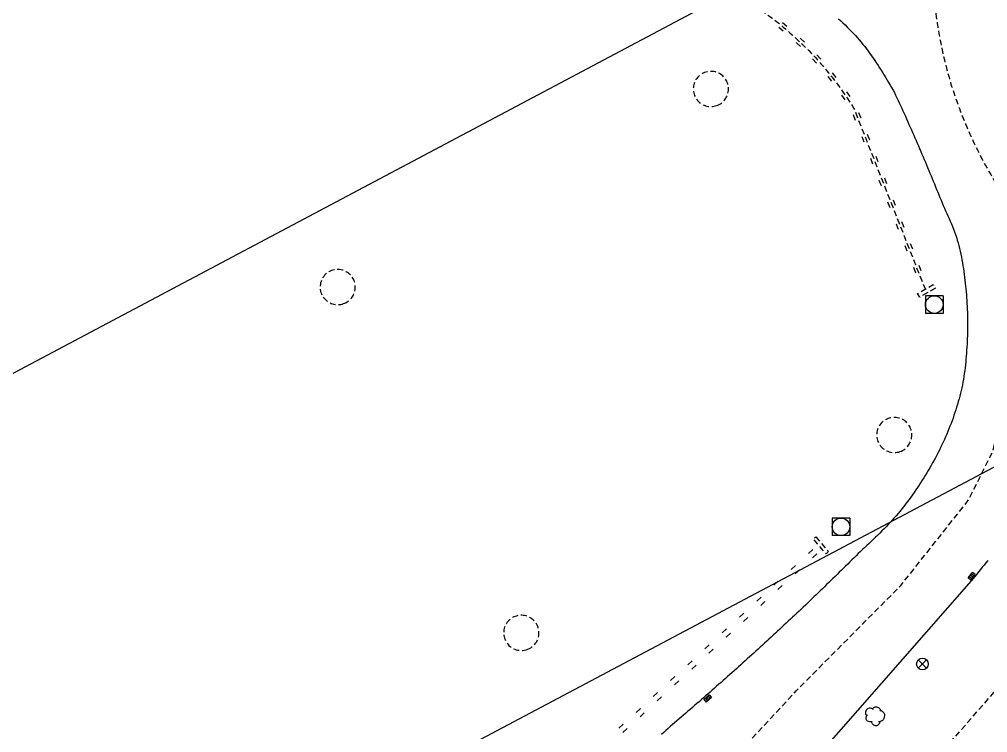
# Model space of a CAD drawing. Header units: millimetres. Extents: x 132999 to 134001, y 131000 to 132000.
# Drawn here: x 133472.7 to 133555.3, y 131360.5 to 131421.4 of the extents above; entities that cross this region are included whole.
import ezdxf

# ---------------------------------------------------------------- set-up
doc = ezdxf.new("R2010")
doc.units = ezdxf.units.MM
doc.linetypes.add('DASHED', pattern=[0.75, 0.5, -0.25])
doc.layers.get('0').update_dxf_attribs({"linetype": 'CONTINUOUS'})
for name, color, linetype in [('W0001', 6, 'DASHED'), ('W0008', 7, 'CONTINUOUS'), ('W0112', 1, 'DASHED'), ('W0120', 7, 'CONTINUOUS'), ('W0220', 5, 'DASHED'), ('W0300', 7, 'CONTINUOUS'), ('W0400', 7, 'CONTINUOUS'), ('W0420', 7, 'CONTINUOUS'), ('W0469', 7, 'CONTINUOUS')]:
    doc.layers.add(name, color=color, linetype=linetype)

# ---------------------------------------------------------------- blocks, each defined once
blk = doc.blocks.new('T420')
for p, q in [((0.75, 0.75), (-0.75, 0.75)), ((-0.75, 0.75), (-0.75, -0.75)), ((0.75, 0.75), (0.75, -0.75)), ((0.75, -0.75), (-0.75, -0.75))]:
    blk.add_line(p, q)
blk.add_ellipse((0, 0), major_axis=(-0.53, 0.53), ratio=1, start_param=3.926991, end_param=10.210176)
blk = doc.blocks.new('T400')
for p, q in [((-0.15, 0.3), (0.15, 0.3)), ((-0.15, -0.25), (-0.15, 0.3)), ((-0.15, 0.15), (0.15, 0.15)), ((-0.15, 0), (0.15, 0)), ((0.15, 0.3), (0.15, -0.25)), ((-0.15, -0.15), (0.15, -0.15)), ((-0.15, -0.25), (-0.15, -0.3)), ((-0.15, -0.3), (0.15, -0.3)), ((0.15, -0.3), (0.15, -0.25))]:
    blk.add_line(p, q)
blk = doc.blocks.new('T300')
for p, q in [((-0.8, 0.514), (-0.857, 0.343)), ((-0.857, 0.343), (-0.857, 0.171)), ((-0.857, 0.171), (-0.743, 0.057)), ((-0.686, 0.629), (-0.8, 0.514)), ((-0.8, -0.057), (-0.743, 0.057)), ((-0.743, 0.057), (-0.686, 0.114)), ((-0.571, 0.686), (-0.686, 0.629)), ((-0.457, 0.686), (-0.571, 0.686)), ((-0.286, 0.629), (-0.457, 0.686)), ((-0.286, 0.629), (-0.171, 0.743)), ((-0.229, 0.571), (-0.286, 0.629)), ((-0.171, 0.743), (-0.057, 0.8)), ((-0.057, 0.8), (0.057, 0.8)), ((0.057, 0.8), (0.229, 0.743)), ((0.229, 0.743), (0.343, 0.629)), ((0.343, 0.629), (0.4, 0.514)), ((0.457, 0.457), (0.343, 0.457)), ((0.4, 0.514), (0.4, 0.457)), ((0.571, 0.4), (0.457, 0.457)), ((0.571, 0.4), (0.686, 0.286)), ((0.686, 0.286), (0.743, 0.171)), ((0.743, 0.057), (0.686, -0.171)), ((0.743, 0.171), (0.743, 0.057)), ((-0.8, -0.171), (-0.8, -0.057)), ((-0.8, -0.229), (-0.8, -0.171)), ((-0.743, -0.343), (-0.8, -0.229)), ((-0.686, -0.4), (-0.743, -0.343)), ((-0.514, -0.457), (-0.686, -0.4)), ((-0.4, -0.457), (-0.514, -0.457)), ((-0.4, -0.457), (-0.343, -0.457)), ((-0.343, -0.457), (-0.343, -0.4)), ((-0.343, -0.514), (-0.343, -0.457)), ((-0.286, -0.629), (-0.343, -0.514)), ((-0.171, -0.743), (-0.286, -0.629)), ((-0.057, -0.8), (-0.171, -0.743)), ((0.057, -0.8), (-0.057, -0.8)), ((0.171, -0.743), (0.057, -0.8)), ((0.229, -0.686), (0.171, -0.743)), ((0.286, -0.457), (0.229, -0.457)), ((0.286, -0.629), (0.229, -0.686)), ((0.457, -0.4), (0.286, -0.457)), ((0.343, -0.514), (0.286, -0.629)), ((0.343, -0.514), (0.343, -0.457)), ((0.571, -0.343), (0.457, -0.4)), ((0.629, -0.286), (0.571, -0.343)), ((0.686, -0.171), (0.629, -0.286))]:
    blk.add_line(p, q)
blk = doc.blocks.new('t220o')
at = {"color": 0, "linetype": 'Continuous'}
for p, q in [((-0.25, 0.25), (0.25, 0.25)), ((-0.25, -0.25), (0.25, -0.25))]:
    blk.add_line(p, q, dxfattribs=at)
blk = doc.blocks.new('T469')
at = {"color": 0, "linetype": 'Continuous', "flags": 128}
for points in [[(-0.354, 0.354), (0.354, -0.354)], [(-0.354, -0.354), (0.354, 0.354)]]:
    blk.add_lwpolyline(points, dxfattribs=at)
at = {"color": 0, "linetype": 'Continuous'}
blk.add_circle((0, 0), 0.5, dxfattribs=at)

msp = doc.modelspace()

# ---------------------------------------------------------------- linework, layer by layer
at = {"layer": 'W0001', "flags": 128}
for points in [[(133551.076, 131433.12), (133551.07, 131433.079), (133551.024, 131432.79), (133550.981, 131432.501), (133550.939, 131432.213), (133550.9, 131431.924), (133550.863, 131431.635), (133550.827, 131431.346), (133550.794, 131431.058), (133550.762, 131430.769), (133550.733, 131430.481), (133550.706, 131430.193), (133550.68, 131429.904), (133550.657, 131429.616), (133550.636, 131429.328), (133550.617, 131429.04), (133550.6, 131428.752), (133550.585, 131428.464), (133550.572, 131428.176), (133550.561, 131427.889), (133550.553, 131427.601), (133550.546, 131427.314), (133550.542, 131427.027), (133550.539, 131426.739), (133550.539, 131426.452), (133550.541, 131426.165), (133550.545, 131425.879), (133550.552, 131425.592), (133550.56, 131425.306), (133550.571, 131425.019), (133550.584, 131424.733), (133550.599, 131424.447), (133550.616, 131424.162), (133550.635, 131423.876), (133550.657, 131423.591), (133550.681, 131423.306), (133550.707, 131423.021), (133550.735, 131422.736), (133550.766, 131422.451), (133550.799, 131422.167), (133550.834, 131421.883), (133550.871, 131421.599), (133550.91, 131421.316), (133550.952, 131421.032), (133550.996, 131420.749), (133551.042, 131420.466), (133551.091, 131420.184), (133551.142, 131419.902), (133551.195, 131419.62), (133551.25, 131419.338), (133551.308, 131419.057), (133551.368, 131418.776), (133551.43, 131418.495), (133551.495, 131418.215), (133551.561, 131417.935), (133551.631, 131417.655), (133551.702, 131417.376), (133551.776, 131417.097), (133551.852, 131416.819), (133551.93, 131416.541), (133552.011, 131416.263), (133552.094, 131415.985), (133552.179, 131415.708), (133552.267, 131415.432), (133552.357, 131415.156), (133552.449, 131414.88), (133552.544, 131414.605), (133552.641, 131414.33), (133552.74, 131414.056), (133552.842, 131413.782), (133552.946, 131413.508), (133553.052, 131413.235), (133553.16, 131412.963), (133553.271, 131412.691), (133553.384, 131412.419), (133553.5, 131412.148), (133553.618, 131411.877), (133553.738, 131411.607), (133553.861, 131411.338), (133553.985, 131411.069), (133554.113, 131410.8), (133554.242, 131410.532), (133554.374, 131410.265), (133554.508, 131409.998), (133554.645, 131409.732), (133554.783, 131409.466), (133554.924, 131409.2), (133555.068, 131408.936), (133555.214, 131408.671), (133555.362, 131408.408), (133555.512, 131408.145), (133555.665, 131407.882), (133555.82, 131407.62), (133555.977, 131407.359), (133556.136, 131407.098), (133556.298, 131406.838), (133556.462, 131406.579), (133556.629, 131406.32), (133556.798, 131406.061), (133556.969, 131405.803), (133557.142, 131405.546), (133557.317, 131405.291), (133557.49, 131405.041), (133557.664, 131404.794), (133557.838, 131404.548), (133558.014, 131404.303), (133558.191, 131404.06), (133558.369, 131403.818), (133558.548, 131403.577), (133558.728, 131403.337), (133558.91, 131403.099), (133559.092, 131402.862), (133559.276, 131402.626), (133559.462, 131402.392), (133559.648, 131402.159), (133559.836, 131401.928), (133560.025, 131401.698), (133560.215, 131401.469), (133560.407, 131401.242), (133560.6, 131401.016), (133560.795, 131400.792), (133560.99, 131400.57), (133561.187, 131400.348), (133561.386, 131400.129), (133561.586, 131399.911), (133561.787, 131399.694), (133561.99, 131399.479), (133562.194, 131399.266), (133562.4, 131399.055), (133562.607, 131398.845), (133562.816, 131398.637), (133563.026, 131398.43), (133563.238, 131398.225), (133563.451, 131398.022), (133563.666, 131397.821), (133563.882, 131397.622), (133564.1, 131397.424), (133564.319, 131397.228), (133564.54, 131397.035), (133564.763, 131396.843), (133564.987, 131396.653), (133565.213, 131396.465), (133565.441, 131396.279), (133565.67, 131396.095), (133565.901, 131395.913), (133566.134, 131395.733), (133566.368, 131395.555), (133566.604, 131395.379), (133566.841, 131395.205), (133567.081, 131395.034), (133567.322, 131394.865), (133567.564, 131394.698), (133567.809, 131394.533), (133568.055, 131394.37), (133568.303, 131394.21), (133568.552, 131394.052), (133568.804, 131393.897), (133569.057, 131393.744), (133569.311, 131393.593), (133569.568, 131393.445), (133569.826, 131393.299), (133570.086, 131393.156), (133570.348, 131393.016), (133570.612, 131392.877), (133570.877, 131392.742), (133571.144, 131392.609), (133571.412, 131392.479), (133571.683, 131392.351), (133571.955, 131392.227), (133572.229, 131392.105), (133572.428, 131392.019)], [(133554.737, 131382.635), (133555.685, 131384.515), (133560.073, 131401.641)], [(133497.974, 131129.089), (133491.478, 131182.528), (133489.726, 131195.648), (133488.639, 131206.556), (133487.951, 131216.775), (133487.955, 131227.616), (133488.542, 131237.857), (133490.027, 131250.4), (133492.716, 131262.572), (133495.932, 131273.862), (133499.237, 131283.461), (133504.146, 131295.374), (133508.447, 131303.818), (133514.815, 131314.541), (133522.147, 131324.94), (133528.043, 131332.279), (133537.865, 131343.527), (133556.137, 131364.368), (133563.812, 131373.119), (133569.686, 131379.87), (133580.83, 131389.868)], [(133486.573, 131126.341), (133480.848, 131171.25), (133477.778, 131195.714), (133476.429, 131207.212), (133475.845, 131216.947), (133475.866, 131228.084), (133476.516, 131238.729), (133478.279, 131252.851), (133480.301, 131263.119), (133482.852, 131272.87), (133485.385, 131280.996), (133487.956, 131293.411), (133494.852, 131307.302), (133500.59, 131317.556), (133506.968, 131327.724), (133513.962, 131336.994), (133522.166, 131346.591), (133531.398, 131356.019), (133538.925, 131364.108), (133547.841, 131373.092), (133553.563, 131380.308), (133554.737, 131382.635)]]:
    msp.add_lwpolyline(points, dxfattribs=at)
at = {"layer": 'W0008', "flags": 128}
for points in [[(133542.529, 131421.43), (133542.716, 131421.26), (133542.902, 131421.089), (133543.085, 131420.915), (133543.267, 131420.739), (133543.447, 131420.56), (133543.625, 131420.379), (133543.801, 131420.196), (133543.975, 131420.01), (133544.142, 131419.827), (133544.305, 131419.641), (133544.464, 131419.453), (133544.62, 131419.262), (133544.774, 131419.07), (133544.924, 131418.875), (133545.071, 131418.678), (133545.216, 131418.48), (133545.358, 131418.28), (133545.498, 131418.078), (133545.636, 131417.874), (133545.772, 131417.67), (133545.906, 131417.464), (133546.039, 131417.257), (133546.17, 131417.049), (133546.299, 131416.84), (133546.428, 131416.63), (133546.555, 131416.419), (133546.682, 131416.208), (133546.808, 131415.997), (133546.934, 131415.785), (133547.059, 131415.573), (133547.18, 131415.36), (133547.295, 131415.143), (133547.404, 131414.925), (133547.51, 131414.704), (133547.613, 131414.482), (133547.715, 131414.26), (133547.817, 131414.037), (133547.922, 131413.809), (133548.026, 131413.581), (133548.13, 131413.352), (133548.234, 131413.123), (133548.337, 131412.894), (133548.44, 131412.665), (133548.542, 131412.436), (133548.644, 131412.206), (133548.746, 131411.976), (133548.847, 131411.747), (133548.948, 131411.517), (133549.049, 131411.286), (133549.149, 131411.056), (133549.248, 131410.826), (133549.348, 131410.595), (133549.447, 131410.364), (133549.546, 131410.133), (133549.644, 131409.902), (133549.742, 131409.671), (133549.84, 131409.44), (133549.937, 131409.208), (133550.034, 131408.976), (133550.131, 131408.745), (133550.228, 131408.513), (133550.324, 131408.281), (133550.42, 131408.049), (133550.516, 131407.817), (133550.611, 131407.584), (133550.707, 131407.352), (133550.802, 131407.119), (133550.896, 131406.887), (133550.991, 131406.654), (133551.085, 131406.421), (133551.178, 131406.194), (133551.273, 131405.968), (133551.37, 131405.743), (133551.469, 131405.518), (133551.568, 131405.294), (133551.667, 131405.07), (133551.767, 131404.845), (133551.866, 131404.621), (133551.964, 131404.396), (133552.061, 131404.171), (133552.156, 131403.945), (133552.248, 131403.718), (133552.339, 131403.49), (133552.426, 131403.261), (133552.509, 131403.031), (133552.589, 131402.799), (133552.664, 131402.566), (133552.734, 131402.33), (133552.799, 131402.093), (133552.858, 131401.853), (133552.911, 131401.611), (133552.961, 131401.365), (133553.008, 131401.118), (133553.054, 131400.871), (133553.097, 131400.624), (133553.138, 131400.376), (133553.178, 131400.129), (133553.215, 131399.882), (133553.25, 131399.634), (133553.283, 131399.387), (133553.314, 131399.139), (133553.343, 131398.892), (133553.37, 131398.644), (133553.395, 131398.396), (133553.418, 131398.148), (133553.439, 131397.9), (133553.458, 131397.652), (133553.475, 131397.404), (133553.49, 131397.156), (133553.503, 131396.907), (133553.514, 131396.659), (133553.523, 131396.41), (133553.53, 131396.162), (133553.535, 131395.913), (133553.538, 131395.664), (133553.539, 131395.416), (133553.538, 131395.167), (133553.535, 131394.918), (133553.53, 131394.669), (133553.524, 131394.419), (133553.515, 131394.17), (133553.505, 131393.921), (133553.492, 131393.671), (133553.478, 131393.422), (133553.461, 131393.172), (133553.443, 131392.923), (133553.423, 131392.673), (133553.401, 131392.423), (133553.377, 131392.173), (133553.351, 131391.924), (133553.324, 131391.673), (133553.294, 131391.428), (133553.26, 131391.183), (133553.223, 131390.939), (133553.183, 131390.696), (133553.14, 131390.454), (133553.093, 131390.213), (133553.043, 131389.973), (133552.99, 131389.734), (133552.933, 131389.495), (133552.874, 131389.258), (133552.812, 131389.021), (133552.747, 131388.785), (133552.679, 131388.55), (133552.608, 131388.315), (133552.535, 131388.082), (133552.458, 131387.849), (133552.38, 131387.616), (133552.298, 131387.385), (133552.214, 131387.154), (133552.128, 131386.924), (133552.039, 131386.694), (133551.948, 131386.466), (133551.855, 131386.237), (133551.759, 131386.01), (133551.66, 131385.781), (133551.559, 131385.553), (133551.456, 131385.326), (133551.351, 131385.101), (133551.243, 131384.877), (133551.134, 131384.654), (133551.023, 131384.432), (133550.909, 131384.212), (133550.794, 131383.993), (133550.676, 131383.775), (133550.557, 131383.558), (133550.436, 131383.342), (133550.312, 131383.127), (133550.187, 131382.914), (133550.06, 131382.701), (133549.931, 131382.49), (133549.801, 131382.28), (133549.668, 131382.07), (133549.534, 131381.862), (133549.398, 131381.655), (133549.261, 131381.449), (133549.121, 131381.244), (133548.98, 131381.04), (133548.837, 131380.837), (133548.693, 131380.635), (133548.547, 131380.433), (133548.399, 131380.233), (133548.25, 131380.034), (133548.1, 131379.835), (133547.943, 131379.634), (133547.783, 131379.435), (133547.62, 131379.239), (133547.454, 131379.046), (133547.286, 131378.855), (133547.116, 131378.666), (133546.983, 131378.522)], [(133546.983, 131378.522), (133546.943, 131378.479), (133546.769, 131378.294), (133546.592, 131378.111), (133546.415, 131377.93), (133546.235, 131377.75), (133546.055, 131377.571), (133545.873, 131377.393), (133545.69, 131377.216), (133545.507, 131377.04), (133545.323, 131376.864), (133545.139, 131376.689), (133544.955, 131376.514), (133544.77, 131376.339), (133544.586, 131376.164), (133544.402, 131375.989), (133544.218, 131375.813), (133544.035, 131375.636), (133543.853, 131375.459), (133543.672, 131375.28), (133543.494, 131375.103), (133543.315, 131374.927), (133543.136, 131374.75), (133542.957, 131374.574), (133542.778, 131374.398), (133542.599, 131374.222), (133542.42, 131374.046), (133542.24, 131373.87), (133542.06, 131373.695), (133541.881, 131373.52), (133541.7, 131373.345), (133541.52, 131373.17), (133541.34, 131372.995), (133541.159, 131372.82), (133540.979, 131372.646), (133540.798, 131372.471), (133540.617, 131372.297), (133540.436, 131372.123), (133540.254, 131371.95), (133540.073, 131371.776), (133539.891, 131371.603), (133539.709, 131371.43), (133539.527, 131371.256), (133539.345, 131371.084), (133539.162, 131370.911), (133538.98, 131370.738), (133538.797, 131370.566), (133538.614, 131370.394), (133538.431, 131370.222), (133538.248, 131370.05), (133538.065, 131369.879), (133537.881, 131369.707), (133537.697, 131369.536), (133537.513, 131369.365), (133537.329, 131369.194), (133537.145, 131369.023), (133536.96, 131368.853), (133536.776, 131368.682), (133536.591, 131368.512), (133536.407, 131368.343), (133536.223, 131368.174), (133536.039, 131368.006), (133535.854, 131367.837), (133535.67, 131367.669), (133535.485, 131367.5), (133535.3, 131367.332), (133535.115, 131367.164), (133534.93, 131366.997), (133534.745, 131366.829), (133534.56, 131366.662), (133534.374, 131366.494), (133534.188, 131366.327), (133534.003, 131366.16), (133533.817, 131365.994), (133533.631, 131365.827), (133533.444, 131365.66), (133533.258, 131365.494), (133533.072, 131365.328), (133532.885, 131365.162), (133532.698, 131364.996), (133532.511, 131364.83), (133532.324, 131364.665), (133532.137, 131364.5), (133531.95, 131364.334), (133531.762, 131364.169), (133531.574, 131364.004), (133531.387, 131363.84), (133531.199, 131363.675), (133531.011, 131363.511), (133530.822, 131363.347), (133530.634, 131363.183), (133530.446, 131363.019), (133530.257, 131362.855), (133530.068, 131362.691), (133529.879, 131362.528), (133529.69, 131362.365), (133529.501, 131362.201), (133529.312, 131362.038), (133529.122, 131361.876), (133528.933, 131361.713), (133528.743, 131361.551), (133528.553, 131361.388), (133528.363, 131361.226), (133528.173, 131361.064), (133527.989, 131360.895), (133527.805, 131360.725), (133527.622, 131360.556), (133527.439, 131360.386)], [(133555.256, 131375.239), (133555.105, 131375.041), (133554.952, 131374.843), (133554.798, 131374.647), (133554.642, 131374.451), (133554.485, 131374.257), (133554.326, 131374.064), (133554.166, 131373.871), (133554.005, 131373.68), (133553.842, 131373.489), (133544.143, 131362.439), (133536.016, 131353.175)]]:
    msp.add_lwpolyline(points, dxfattribs=at)
at = {"layer": 'W0112', "flags": 128}
for points in [[(133532.137, 131414.039, 0.704651), (133532.162, 131416.866, 1.419141)], [(133500.312, 131397.14, 0.704651), (133500.336, 131399.967, 1.419141)], [(133547.78, 131384.52, 0.704651), (133547.805, 131387.347, 1.419141)], [(133515.972, 131367.636, 0.704651), (133515.997, 131370.463, 1.419141)]]:
    msp.add_lwpolyline(points, format="xyb", close=True, dxfattribs=at)
for points in [[(133550.791, 131398.464), (133549.454, 131397.691), (133549.278, 131397.996), (133550.614, 131398.77)], [(133540.584, 131377.245), (133541.671, 131375.984), (133541.468, 131375.809), (133540.381, 131377.07)]]:
    msp.add_lwpolyline(points, close=True, dxfattribs=at)
at = {"layer": 'W0120', "flags": 128}
msp.add_lwpolyline([(133812.536, 131571.88), (133834.269, 131530.906), (133361.643, 131280.213), (133361.643, 131280.213), (133340.011, 131321.105), (133812.536, 131571.88), (133834.269, 131530.906)], close=True, dxfattribs=at)
at = {"layer": 'W0220', "flags": 128}
msp.add_lwpolyline([(133533.296, 131423.684), (133533.448, 131423.611), (133533.67, 131423.501), (133533.891, 131423.388), (133534.111, 131423.272), (133534.33, 131423.154), (133534.546, 131423.033), (133534.762, 131422.909), (133534.976, 131422.783), (133535.188, 131422.654), (133535.4, 131422.522), (133535.609, 131422.387), (133535.818, 131422.25), (133536.025, 131422.11), (133536.23, 131421.967), (133536.434, 131421.822), (133536.637, 131421.673), (133536.838, 131421.522), (133537.037, 131421.369), (133537.236, 131421.213), (133537.433, 131421.056), (133537.628, 131420.897), (133537.822, 131420.736), (133538.014, 131420.575), (133538.204, 131420.411), (133538.393, 131420.247), (133538.58, 131420.081), (133538.765, 131419.913), (133538.949, 131419.744), (133539.132, 131419.574), (133539.312, 131419.402), (133539.491, 131419.228), (133539.669, 131419.053), (133539.845, 131418.877), (133540.019, 131418.699), (133540.191, 131418.52), (133540.362, 131418.34), (133540.532, 131418.158), (133540.699, 131417.974), (133540.865, 131417.789), (133541.03, 131417.602), (133541.193, 131417.415), (133541.354, 131417.225), (133541.514, 131417.034), (133541.672, 131416.842), (133541.828, 131416.648), (133541.983, 131416.453), (133542.136, 131416.257), (133542.287, 131416.059), (133542.437, 131415.859), (133542.586, 131415.658), (133542.732, 131415.456), (133542.877, 131415.252), (133543.021, 131415.046), (133543.163, 131414.84), (133543.303, 131414.631), (133543.441, 131414.422), (133543.578, 131414.21), (133543.714, 131413.998), (133543.847, 131413.784), (133549.88, 131398.473)], dxfattribs=at)

# ---------------------------------------------------------------- block references
at = {"layer": 'W0220'}
for p, rotation in [((133537.783, 131420.769), 320.3780098692902), ((133539.275, 131419.437), 316.4203965799416), ((133540.671, 131418.005), 312.4193292793318), ((133541.962, 131416.479), 308.4133748815033), ((133543.144, 131414.866), 304.4413820072488), ((133544.107, 131413.124), 291.5043694132361), ((133544.841, 131411.263), 291.5043694132361), ((133545.574, 131409.402), 291.5043694132361), ((133546.307, 131407.542), 291.5043694132361), ((133547.04, 131405.681), 291.5043694132361), ((133547.773, 131403.82), 291.5043694132361), ((133548.506, 131401.959), 291.5043694132361), ((133549.239, 131400.099), 291.5043694132361), ((133540.317, 131375.816), 42.68573258017299), ((133538.847, 131374.46), 42.68573258017299), ((133537.377, 131373.104), 42.68573258017299), ((133535.907, 131371.748), 42.68573258017299), ((133534.437, 131370.392), 42.68573258017299), ((133532.966, 131369.036), 42.68573258017299), ((133531.496, 131367.68), 42.68573258017299), ((133530.026, 131366.324), 42.68573258017299), ((133528.556, 131364.968), 42.68573258017299), ((133527.086, 131363.612), 42.68573258017299), ((133525.616, 131362.257), 42.68573258017299), ((133524.145, 131360.901), 42.68573258017299)]:
    msp.add_blockref('t220o', p, dxfattribs=dict(at, rotation=rotation))
at = {"layer": 'W0300'}
msp.add_blockref('T300', (133545.703, 131361.935), dxfattribs=at)
at = {"layer": 'W0400'}
for p, rotation in [((133553.89, 131373.888), 139.8719350271022), ((133531.369, 131363.461), 311.1581477290648)]:
    msp.add_blockref('T400', p, dxfattribs=dict(at, rotation=rotation))
at = {"layer": 'W0420'}
for p in [(133550.698, 131397.063), (133542.743, 131378.103)]:
    msp.add_blockref('T420', p, dxfattribs=at)
at = {"layer": 'W0469'}
msp.add_blockref('T469', (133549.692, 131366.398), dxfattribs=at)

doc.saveas('drawing.dxf')
